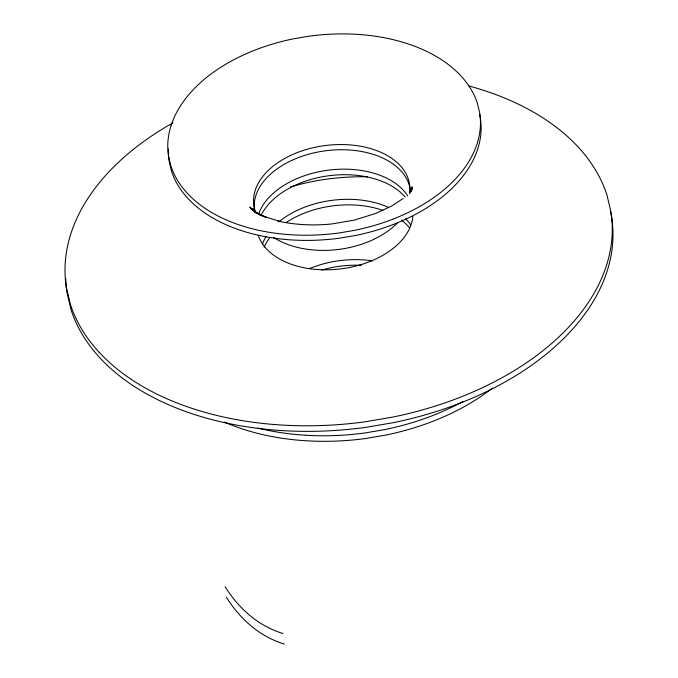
<?xml version="1.0" encoding="UTF-8"?>
<svg xmlns="http://www.w3.org/2000/svg" width="678" height="678" viewBox="0 0 678 678"><rect width="100%" height="100%" fill="white"/><g stroke="black" fill="none" stroke-linecap="round" stroke-linejoin="round"><path stroke-width="1.02" d="M410.283 192.688L412.055 186.823L410.3 192.23L412.487 187.45L410.046 192.552L412.597 188.12L409.317 193.298M403.105 198.561L391.57 206.087L375.629 213.477L354.162 220.138L331.542 223.994C313.583 225.749 295.328 225.02 277.709 221.003M290.379 187.001C315.346 179.534 341.483 176.305 367.51 176.805M280.548 221.613L263.344 216.265L266.878 217.613L259.454 214.299L263.14 216.248L256.631 212.638L260.344 215.18L250.75 208.595L257.648 213.79L249.767 207.087L253.623 210.35M256.42 213.172L252.894 209.366L254.852 211.782M255.606 212.604L252.852 208.68L255.047 212.256M610.59 211.968L611.726 217.791A276.209 174.941 -7.2 0 1 607.022 271.454A272.819 172.797 -7.2 0 1 595.962 296.684A275.87 174.729 -7.2 0 1 566.681 335.5A273.429 173.187 -7.2 0 1 542.959 356.798A275.87 174.729 -7.2 0 1 494.652 387.587A272.785 172.78 -7.2 0 1 471.82 398.342A276.243 174.966 -7.2 0 1 393.435 422.648L365.815 427.352A276.251 174.975 -7.2 0 1 282.446 430.623A274.717 174 -7.2 0 1 99.929 357.874A276.26 174.975 -7.2 0 1 71.097 309.939L66.978 292.582A276.251 174.966 -7.2 0 1 65.749 278.811M479.634 114.387L480.405 118.379A157.83 99.971 -7.2 0 1 477.719 149.041A156.949 99.412 -7.2 0 1 393.367 224.426M255.97 212.943A78.555 49.757 -7.2 0 1 325.491 145.516A78.555 49.757 -7.2 0 1 409.588 193.535M171.161 125.269A157.855 99.98 -7.2 0 0 168.475 155.932L170.822 165.847A157.864 99.988 -7.2 0 0 183.594 188.993A156.965 99.42 -7.2 0 0 291.599 234.791A157.855 99.988 -7.2 0 0 339.237 232.944L355.018 230.257A157.855 99.98 -7.2 0 0 392.723 219.248M171.187 125.269A156.949 99.412 -7.2 0 1 255.513 49.892A157.821 99.963 -7.2 0 1 293.201 38.875L308.99 36.18A157.83 99.971 -7.2 0 1 356.628 34.324A156.957 99.412 -7.2 0 1 464.6 80.14A157.83 99.963 -7.2 0 1 477.397 103.276L479.753 113.192A157.83 99.971 -7.2 0 1 477.066 143.855A156.949 99.412 -7.2 0 1 392.715 219.24M397.333 223.011A78.555 49.757 -7.2 0 1 273.666 237.486M254.564 210.748A78.555 49.757 -7.2 0 1 326.143 150.702A78.555 49.757 -7.2 0 1 410.41 191.06M168.559 156.067A157.855 99.98 -7.2 0 0 169.127 161.118L171.475 171.034A157.864 99.988 -7.2 0 0 184.255 194.188A156.965 99.42 -7.2 0 0 292.252 239.978A157.855 99.988 -7.2 0 0 339.89 238.131L355.67 235.444A157.855 99.98 -7.2 0 0 393.376 224.435M168.449 154.042A157.855 99.98 -7.2 0 1 168.458 148.931M321.889 270.039A78.555 49.757 -7.2 0 1 361.272 265.284M309.304 268.683A78.555 49.757 -7.2 0 1 372.561 260.903M264.132 247.207A78.555 49.757 -7.2 0 1 270.014 237.3M286.353 222.418A78.555 49.757 -7.2 0 1 382.867 210.392M401.562 220.24A78.555 49.757 -7.2 0 1 409.597 227.978M224.265 422.004A196.205 124.269 -7.2 0 0 306.329 440.785A197.323 124.981 -7.2 0 0 365.874 438.48L385.604 435.115A197.315 124.981 -7.2 0 0 441.59 417.75A194.849 123.413 -7.2 0 0 457.896 410.071A196.645 124.549 -7.2 0 0 492.406 388.079M262.462 244.139A78.555 49.757 -7.2 0 1 266.225 236.258M278.87 221.918A78.555 49.757 -7.2 0 1 388.087 207.205M405.732 218.926A78.555 49.757 -7.2 0 1 410.554 224.621M462.82 401.537A196.645 124.549 -7.2 0 1 457.209 404.529A194.849 123.413 -7.2 0 1 440.886 412.207A197.315 124.981 -7.2 0 1 384.901 429.564L365.171 432.928A197.323 124.981 -7.2 0 1 305.625 435.259M305.634 435.234A196.205 124.269 -7.2 0 1 258.123 428.115M261.03 215.494A78.555 49.757 -7.2 0 1 329.152 175.695A78.555 49.757 -7.2 0 1 405.198 197.103M412.894 216.435A78.555 49.757 -7.2 0 1 340.407 268.929A78.555 49.757 -7.2 0 1 258.191 235.13M258.649 213.985A78.555 49.757 -7.2 0 1 329.262 170.042A78.555 49.757 -7.2 0 1 407.749 195.967M99.225 352.323A274.717 174 -7.2 0 0 281.751 425.038A276.251 174.975 -7.2 0 0 365.111 421.809L392.731 417.097A276.243 174.966 -7.2 0 0 471.117 392.791A272.785 172.78 -7.2 0 0 493.948 382.036A275.87 174.729 -7.2 0 0 542.247 351.246A273.429 173.187 -7.2 0 0 565.986 329.957A275.87 174.729 -7.2 0 0 595.259 291.133A272.819 172.797 -7.2 0 0 606.327 265.903A276.209 174.941 -7.2 0 0 611.022 212.248L606.912 194.891A276.192 174.932 -7.2 0 0 578.105 146.94A272.819 172.797 -7.2 0 0 563.977 133.405A275.878 174.738 -7.2 0 0 521.492 105.717A273.42 173.178 -7.2 0 0 490.991 92.827A275.87 174.729 -7.2 0 0 468.913 85.979M99.183 352.34A276.26 174.975 -7.2 0 1 70.393 304.388L66.275 287.04A276.251 174.966 -7.2 0 1 70.978 233.376A272.793 172.78 -7.2 0 1 82.038 208.154A275.853 174.721 -7.2 0 1 111.311 169.331A273.429 173.187 -7.2 0 1 135.041 148.033A275.887 174.738 -7.2 0 1 172.915 122.871M283.04 633.549A361.077 183.679 -68.3 0 1 225.079 586.75M284.37 644.1A361.077 183.679 -68.3 0 1 226.41 597.301"/></g></svg>
